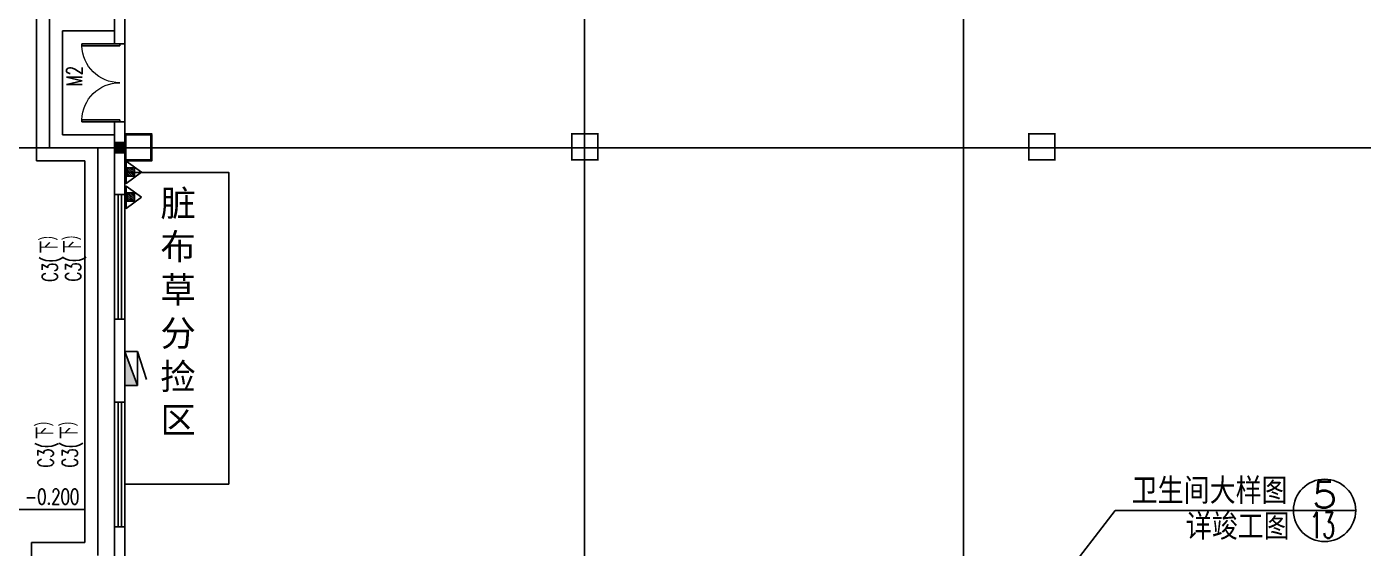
# Model space of a CAD drawing. Header units: millimetres. Extents: x 36114 to 137034, y 22418 to 93776.
# Drawn here: x 57420 to 83157, y 53326 to 63363 of the extents above; entities that cross this region are included whole.
import ezdxf
from ezdxf.enums import TextEntityAlignment as Align

# ---------------------------------------------------------------- set-up
doc = ezdxf.new("R2010")
doc.units = ezdxf.units.MM
doc.linetypes.add('DASH', pattern=[0.35, 0.25, -0.1])
doc.linetypes.add('DOTE', pattern=[2.42, 2, -0.2, 0.02, -0.2])
doc.layers.get('0').update_dxf_attribs({"color": 254})
for name, color, linetype in [('00_LAYOUT', 122, 'Continuous'), ('\\M+5BDA8-\\M+5B1EA\\M+5B8DF', 254, 'Continuous'), ('\\M+5BDA8-\\M+5B3DF\\M+5B4E7', 254, 'Continuous'), ('\\M+5BDA8-\\M+5B4B0', 254, 'Continuous'), ('\\M+5BDA8-\\M+5C3C5', 254, 'Continuous'), ('\\M+5BDA8-\\M+5C3C5\\M+5B4B0\\M+5B1E0\\M+5BAC5', 254, 'Continuous'), ('\\M+5BDA8-\\M+5C7BD-\\M+5D7A9', 254, 'Continuous'), ('\\M+5BDA8-\\M+5D6E1', 254, 'DOTE'), ('\\M+5C1A2\\M+5C3E6\\M+5CFDF\\M+5CCF51', 254, 'Continuous'), ('\\M+5C1A2\\M+5C3E6\\M+5CFDF\\M+5CCF55', 254, 'Continuous'), ('\\M+5C1A2\\M+5C3E6\\M+5CFF4\\M+5CCF53', 254, 'Continuous'), ('\\M+5C5C5\\M+5CBAE', 254, 'Continuous'), ('EQUIP_\\M+5CFFB\\M+5BBF0\\M+5CBA8', 254, 'Continuous'), ('MHQ', 254, 'Continuous'), ('PUB_TEXT', 254, 'Continuous'), ('WALL', 254, 'Continuous'), ('WINDOW_TEXT', 254, 'Continuous')]:
    doc.layers.add(name, color=color, linetype=linetype)
doc.styles.add('_HZTXT', font='txt.shx', dxfattribs={"width": 0.8, "bigfont": 'hztxt.shx'})
doc.styles.add('A-STANDARD', font='SIMPLEX', dxfattribs={"bigfont": 'GBCBIG'})
doc.styles.add('A-WIN-LABEL', font='SIMPLEX', dxfattribs={"bigfont": 'GBCBIG'})
doc.styles.get("Standard").update_dxf_attribs({"font": 'arial.ttf'})

# ---------------------------------------------------------------- blocks, each defined once
blk = doc.blocks.new('A$C0A5937B2')
at = {"layer": 'MHQ'}
h = blk.add_hatch(dxfattribs=at)
h.set_pattern_fill('ANSI31', color=256, scale=10, style=0)
h.set_pattern_definition([(45, (9411.13, -1370.382), (-22.45064, 22.45064), [])])
h.paths.add_polyline_path([(363, 204), (162, 204), (162, 27), (363, 27)])
for points in [[(266, 371), (0, 0), (533, 0)], [(162, 204), (363, 204), (363, 27), (162, 27)]]:
    blk.add_lwpolyline(points, close=True, dxfattribs=at)
blk = doc.blocks.new('A$C152640FC')
at = {"layer": 'MHQ', "rotation": 270}
for p in [(0, 1135), (0, 533)]:
    blk.add_blockref('A$C0A5937B2', p, dxfattribs=at)
blk = doc.blocks.new('A$C56224EAA')
at = {"layer": 'MHQ', "xscale": 0.8, "yscale": 0.8, "zscale": 0.8, "rotation": 90}
blk.add_blockref('A$C152640FC', (908, 0), dxfattribs=at)
blk = doc.blocks.new('$TWTSYS$00000508')
for p, q in [((-0.5, 0.5), (0.324, 1.224)), ((-0.5, 0.5), (-0.5, -0.5)), ((-0.5, -0.5), (0.5, 0.5)), ((0.5, 0.5), (-0.5, 0.5)), ((0.5, -0.5), (0.5, 0.5)), ((-0.5, -0.5), (0.5, -0.5))]:
    blk.add_line(p, q)
blk.add_solid([(0.5, -0.5), (0.5, 0.5), (-0.5, -0.5)])
blk = doc.blocks.new('\\M+5B6FE\\M+5CEAC\\M+5B4B0\\M+5BFE2$\\M+5CFB5\\M+5CDB3\\M+5CDBC\\M+5BFE2$00000001')
at = {"color": 0}
for points in [[(-0.5, 0.5), (-0.5, -0.5)], [(-0.5, 0.5), (0.5, 0.5)], [(0.5, -0.5), (0.5, 0.5)], [(0.5, 0.167), (-0.5, 0.167)], [(0.5, -0.167), (-0.5, -0.167)], [(-0.5, -0.5), (0.5, -0.5)]]:
    blk.add_lwpolyline(points, dxfattribs=at)
blk = doc.blocks.new('\\M+5B6FE\\M+5CEAC\\M+5C3C5\\M+5BFE2$\\M+5CFB5\\M+5CDB3\\M+5CDBC\\M+5BFE2$00000108')
for p, q in [((-0.5, 0), (-0.5, 0.4875)), ((-0.475, 0.4875), (-0.5, 0.4875)), ((-0.475, 0), (-0.475, 0.4875)), ((0.475, 0), (0.475, 0.4875)), ((0.475, 0.4875), (0.5, 0.4875)), ((0.5, 0), (0.5, 0.4875)), ((-0.5, 0), (-0.475, 0)), ((0.5, 0), (0.475, 0))]:
    blk.add_line(p, q)
at = {"lineweight": 13}
for centre, start, end in [((-0.4875, 0), 0, 88.53072), ((0.4875, 0), 91.46928, 180)]:
    blk.add_arc(centre, 0.4875, start, end, dxfattribs=at)

msp = doc.modelspace()

# ---------------------------------------------------------------- hatches: boundary and pattern name
at = {"layer": '\\M+5C1A2\\M+5C3E6\\M+5CFF4\\M+5CCF53'}
msp.add_hatch(color=256, dxfattribs=at).paths.add_polyline_path([(59111.1, 60935.7), (59311.1, 60935.7), (59311.1, 61135.7), (59111.1, 61135.7)])

# ---------------------------------------------------------------- linework, layer by layer
at = {"layer": '00_LAYOUT'}
msp.add_lwpolyline([(61311.2, 54559.1), (61311.2, 60559.1), (59311.2, 60559.1), (59311.2, 54559.1)], close=True, dxfattribs=at)
at = {"layer": '\\M+5BDA8-\\M+5B1EA\\M+5B8DF'}
msp.add_line((56817.2, 54069.7), (58517.2, 54069.7), dxfattribs=at)
at = {"layer": '\\M+5BDA8-\\M+5B3DF\\M+5B4E7'}
for p, q in [((75289.2, 50034.3), (78377, 54054.2)), ((78377, 54054.2), (81811.1, 54054.2)), ((83011.1, 54054.2), (81811.1, 54054.2))]:
    msp.add_line(p, q, dxfattribs=at)
msp.add_circle((82411.1, 54054.2), 600, dxfattribs=at)
at = {"layer": '\\M+5BDA8-\\M+5C7BD-\\M+5D7A9'}
for p, q in [((59111.2, 66735.6), (59111.2, 63035.7)), ((59311.2, 63035.7), (59311.2, 66735.6)), ((59111.2, 63035.7), (59311.2, 63035.7)), ((59311.2, 61535.7), (59111.2, 61535.7)), ((59111.2, 61535.7), (59111.2, 60135.7)), ((59311.2, 60135.7), (59311.2, 61535.7)), ((59111.2, 57735.7), (59111.2, 60135.7)), ((59111.2, 60135.7), (59311.2, 60135.7)), ((59111.2, 60135.7), (59311.2, 60135.7)), ((59311.2, 60135.7), (59311.2, 57735.7)), ((59311.2, 57735.7), (59111.2, 57735.7)), ((59111.2, 57735.7), (59111.2, 56135.7)), ((59311.2, 57735.7), (59111.2, 57735.7)), ((59311.2, 56135.7), (59311.2, 57735.7)), ((59111.2, 53735.7), (59111.2, 56135.7)), ((59111.2, 56135.7), (59311.2, 56135.7)), ((59111.2, 56135.7), (59311.2, 56135.7)), ((59311.2, 56135.7), (59311.2, 53735.7)), ((59311.2, 53735.7), (59111.2, 53735.7)), ((59111.2, 53735.7), (59111.2, 53035.7)), ((59311.2, 53735.7), (59111.2, 53735.7)), ((59311.2, 53035.7), (59311.2, 53735.7))]:
    msp.add_line(p, q, dxfattribs=at)
at = {"layer": '\\M+5BDA8-\\M+5D6E1', "ltscale": 10}
for p, q in [((59311.1, 79590.2), (59311.2, 41718)), ((68161.1, 79590.2), (68161.1, 41718)), ((75461.2, 79290.2), (75461.2, 41418)), ((56994.7, 61035.7), (114923, 61035.7))]:
    msp.add_line(p, q, dxfattribs=at)
at = {"layer": '\\M+5C1A2\\M+5C3E6\\M+5CFDF\\M+5CCF51'}
msp.add_line((59311.2, 63035.7), (59311.2, 61535.7), dxfattribs=at)
at = {"layer": '\\M+5C1A2\\M+5C3E6\\M+5CFDF\\M+5CCF55'}
for p, q in [((58111.2, 63285.7), (58111.2, 61285.7)), ((59111.2, 63285.7), (58111.2, 63285.7)), ((59111.1, 61285.7), (58111.2, 61285.7))]:
    msp.add_line(p, q, dxfattribs=at)
msp.add_lwpolyline([(59111.1, 60935.7), (59311.1, 60935.7), (59311.1, 61135.7), (59111.1, 61135.7)], close=True, dxfattribs=at)
at = {"layer": '\\M+5C1A2\\M+5C3E6\\M+5CFF4\\M+5CCF53', "const_width": 30}
for points in [[(59326.2, 61300.6), (59826.2, 61300.6), (59826.2, 60800.6), (59326.2, 60800.6), (59326.2, 61300.6)], [(67918.6, 61300.6), (68418.6, 61300.6), (68418.6, 60800.6), (67918.6, 60800.6), (67918.6, 61300.6)], [(76718.8, 61300.6), (77218.8, 61300.6), (77218.8, 60800.6), (76718.8, 60800.6), (76718.8, 61300.6)]]:
    msp.add_lwpolyline(points, dxfattribs=at)
at = {"layer": '\\M+5C1A2\\M+5C3E6\\M+5CFF4\\M+5CCF53'}
for points in [[(59311.2, 60785.7), (59811.2, 60785.7), (59811.2, 61285.7), (59311.2, 61285.7)], [(59331, 60785.7), (59831, 60785.7), (59831, 61285.7), (59331, 61285.7)]]:
    msp.add_lwpolyline(points, close=True, dxfattribs=at)
at = {"layer": '\\M+5C5C5\\M+5CBAE', "linetype": 'DASH', "ltscale": 30}
for p, q in [((57611.2, 63785.7), (57611.2, 60785.7)), ((57861.2, 63535.7), (57861.2, 61035.7)), ((58790, 61035.7), (57861.2, 61035.7)), ((58790, 61035.7), (58790, 53185.7)), ((58540, 60785.7), (57611.2, 60785.7)), ((58540, 60785.7), (58540, 53435.7)), ((58540, 53435.7), (57511.2, 53435.7)), ((57511.2, 53435.7), (57511.2, 49835.7))]:
    msp.add_line(p, q, dxfattribs=at)

# ---------------------------------------------------------------- block references
at = {"layer": '\\M+5BDA8-\\M+5B4B0', "xscale": 2400, "yscale": 200, "zscale": 200, "rotation": 90.00014387322041}
for p in [(59211.2, 58935.7), (59211.2, 58935.7), (59211.2, 54935.7), (59211.2, 54935.7)]:
    msp.add_blockref('\\M+5B6FE\\M+5CEAC\\M+5B4B0\\M+5BFE2$\\M+5CFB5\\M+5CDB3\\M+5CDBC\\M+5BFE2$00000001', p, dxfattribs=at)
at = {"layer": '\\M+5BDA8-\\M+5C3C5'}
ref = msp.add_blockref('\\M+5B6FE\\M+5CEAC\\M+5C3C5\\M+5BFE2$\\M+5CFB5\\M+5CDB3\\M+5CDBC\\M+5BFE2$00000108', (59211.2, 62285.7), dxfattribs=dict(at, xscale=-1500, yscale=1500, zscale=200, rotation=90.00014387322037))
ref.add_attrib('A', 'M2', (58485, 62212.7), dxfattribs={"layer": '\\M+5BDA8-\\M+5C3C5\\M+5B4B0\\M+5B1E0\\M+5BAC5', "height": 297.5, "rotation": 90.00014, "style": 'A-WIN-LABEL', "width": 0.705882})
at = {"layer": 'EQUIP_\\M+5CFFB\\M+5BBF0\\M+5CBA8', "xscale": 650.0000000000008, "yscale": 240, "zscale": 650.0000000000008, "rotation": 270.0001438732205}
msp.add_blockref('$TWTSYS$00000508', (59431.2, 56785.7), dxfattribs=at)
at = {"layer": 'WALL', "rotation": 270}
msp.add_blockref('A$C56224EAA', (59332.9, 60775.7), dxfattribs=at)

# ---------------------------------------------------------------- texts
at = {"layer": '00_LAYOUT', "insert": (59994.7, 60215.4), "char_height": 500, "attachment_point": 1}
msp.add_mtext_dynamic_manual_height_columns('{\\fSimSun|b0|i0|c134|p2;脏布草}\\P{\\fSimSun|b0|i0|c134|p2;分捡区}', width=950.655, gutter_width=2000, heights=[0], dxfattribs=at)
at = {"layer": '\\M+5BDA8-\\M+5C3C5\\M+5B4B0\\M+5B1E0\\M+5BAC5', "style": 'A-WIN-LABEL'}
for p in [(58013.8, 59002.5), (58464.3, 59009.3), (57933.6, 55426.2), (58399.9, 55427.7)]:
    msp.add_text('下）', height=337.59, rotation=90.00014, dxfattribs=at).set_placement(p)
at = {"layer": '\\M+5BDA8-\\M+5C3C5\\M+5B4B0\\M+5B1E0\\M+5BAC5', "style": 'A-WIN-LABEL', "width": 0.705882}
for p in [(58013.8, 58452.5), (58464.3, 58459.3), (57933.6, 54876.2), (58399.9, 54877.7)]:
    msp.add_text('C3(', height=297.5, rotation=90.00014, dxfattribs=at).set_placement(p)
at = {"layer": 'PUB_TEXT', "style": '_HZTXT'}
for s, p in [('卫生间', (78696.8, 54178.8)), ('大样图', (80199.1, 54179.4)), ('详竣工图', (79738.9, 53490.7))]:
    msp.add_text(s, height=500, dxfattribs=at).set_placement(p)
at = {"layer": 'PUB_TEXT', "style": 'A-STANDARD', "width": 0.705882}
msp.add_text('-0.200', height=297.5, dxfattribs=at).set_placement((57387.2, 54169.8))
at = {"layer": 'WINDOW_TEXT', "style": '_HZTXT'}
for s, width, p, p2 in [('5', 1.448972, (82169.6, 54102.5), (82652.6, 54102.5)), ('13', 0.724486, (82127.9, 53518.9), (82610.9, 53518.9))]:
    msp.add_text(s, height=500, dxfattribs=dict(at, width=width)).set_placement(p, p2, align=Align.FIT)

doc.saveas('drawing.dxf')
